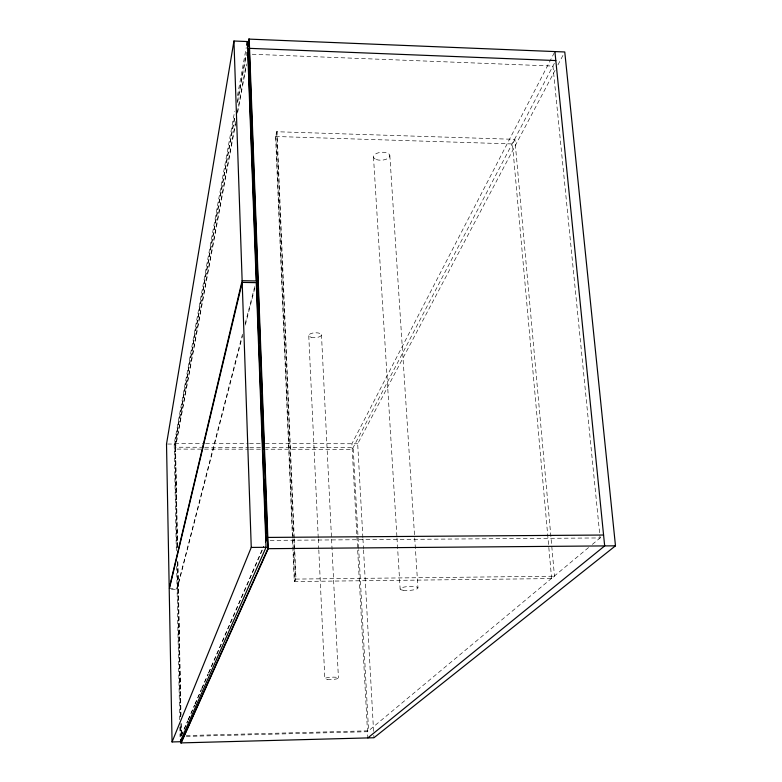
<?xml version="1.0" encoding="UTF-8"?>
<svg xmlns="http://www.w3.org/2000/svg" width="782" height="782" viewBox="0 0 782 782"><rect width="100%" height="100%" fill="white"/><g stroke="black" fill="none" stroke-linecap="round" stroke-linejoin="round"><path stroke-width="0.59" stroke-dasharray="3.91 2.93" d="M176.312 550.694L174.171 444.049L234.668 111.24M237.503 95.619L246.242 47.555M176.996 547.762L174.885 443.423L234.58 117.085M237.435 101.484L246.438 52.296M234.688 118.297L175.09 443.423L177.201 547.762M237.542 102.696L246.34 54.711M235.646 121.523L175.002 449.093L203.281 449.132M237.425 111.924L246.31 63.929M175.207 449.093L235.519 123.937M237.523 113.136L246.428 65.141M292.439 537.625L275.587 136.488L276.701 131.738L514.859 139.343L554.487 576.207L551.623 578.582L294.276 581.525L292.488 538.847M169.205 588.347L177.064 588.26L242.488 334.149M245.235 323.504L255.274 284.501M179.704 719.763L177.084 589.257L242.547 335.713M245.284 325.107L255.03 287.365M181.307 735.451L187.631 720.906M188.12 719.792L194.444 705.247M194.933 704.132L201.257 689.587M201.746 688.463L208.071 673.918M208.559 672.803L263.554 546.383M181.522 735.451L187.856 720.906M188.345 719.782L194.689 705.247M195.168 704.123L201.512 689.577M202 688.463L208.335 673.918M208.823 672.803L263.925 546.383M554.35 52.648L351.91 443.756L367.794 736.879M554.37 63.313L352.213 449.327L265.538 449.21M551.623 578.582L512.445 143.947L514.859 139.343M362.877 537.693L357.687 443.765L555.064 70.321M557.918 64.926L563.05 55.209M294.276 581.525L295.625 579.091L293.924 538.866M588.592 547.527L367.511 731.708L185.901 736.439M592.336 544.399L601.837 536.491M186.282 735.559L368.576 730.818L358.723 549.638M295.625 579.091L554.487 576.207M171.463 589.325L177.084 589.257M270.181 540.382L600.097 537.938L552.933 66.059L250.914 54.193M174.885 443.423L204.356 443.472M205.578 443.482L248.256 443.56M249.478 443.56L260.455 443.58M265.333 443.59L357.687 443.765M167.602 444.039L174.171 444.049M203.525 447.265L175.344 447.226L177.377 547.029M204.747 447.275L248.549 447.333M249.761 447.343L260.709 447.353M265.577 447.363L353.171 447.5L358.664 548.426M204.503 449.132L248.451 449.191M249.673 449.191L260.66 449.21M275.587 136.488L512.445 143.947M389.827 155.442L414.616 536.667M414.704 537.889L417.95 587.82M373.493 157.035L396.924 536.755M396.992 537.967L400.149 589.081M362.946 538.915L363.483 548.671M363.552 549.893L373.737 734.093M373.806 735.315L373.943 737.749M321.47 334.657L331.5 537.938M331.568 539.15L338.42 677.916M308.763 335.761L318.235 537.693M318.284 538.915L318.743 548.641M318.802 549.863L324.843 678.805M294.208 537.645L277.024 131.747L275.899 136.498L292.781 537.625M294.267 538.866L295.967 579.091L294.628 581.515L292.83 538.847M276.701 131.738L293.866 537.654M175.549 447.226L177.582 547.029M177.876 561.632L180.994 714.992M181.17 723.506L181.414 735.676M177.67 561.632L180.838 717.426M180.955 723.516L181.209 735.686M177.494 562.375L180.632 717.074M180.838 726.82L181.004 735.354M177.299 562.375L180.427 717.084M180.622 726.83L180.818 736.576M176.624 566.442L177.064 588.26M179.85 727.084L180.046 736.839M311.148 337.257A6.403 2.414 -2.8 0 0 321.441 335.292A6.403 2.414 -2.8 0 0 312.751 333.054A6.403 2.414 -2.8 0 0 311.148 337.257M327.345 679.46A6.833 1.163 -2.8 0 0 338.371 678.219A6.833 1.163 -2.8 0 0 329.173 677.388A6.833 1.163 -2.8 0 0 327.345 679.46M376.318 159.538A8.211 3.949 -4.4 0 0 389.71 156.488A8.211 3.949 -4.4 0 0 378.947 152.646A8.211 3.949 -4.4 0 0 376.318 159.538M403.121 590.254A8.934 1.975 -3.4 0 0 417.784 588.347A8.934 1.975 -3.4 0 0 406.239 586.725A8.934 1.975 -3.4 0 0 403.121 590.254"/><path stroke-width="1.17" d="M233.945 41.006L166.517 444.039L169.205 588.347L242.137 280.709L233.945 41.006L247.337 41.554L256.183 280.963L242.137 280.709M246.682 45.151L247.337 41.554M247.532 46.294L248.852 39.1L564.77 51.974L615.483 545.826L373.943 737.749L180.945 742.9L180.886 739.733M247.884 46.314L248.979 40.312M248.09 54.329L249.194 48.337L555.816 60.556M242.195 282.41L169.215 589.354L172.06 741.942L180.143 741.727L266.036 547.302L256.252 282.654L242.195 282.41L251.257 547.42L172.06 741.942M265.499 541.906L267.444 537.429L603.577 535.035M180.945 742.9L267.864 548.681L248.852 39.1M181.16 742.89L268.246 548.681L249.204 39.11M367.843 737.915L604.672 545.914L554.907 51.573M251.257 547.42L266.036 547.302M267.864 548.681L615.483 545.826M248.617 57.751L248.979 67.506M249.38 78.474L249.741 88.229M250.152 99.197L250.563 110.164M250.963 121.132L251.325 130.887M251.736 141.855L252.097 151.6M252.508 162.578L252.909 173.545M253.319 184.513L253.681 194.268M254.091 205.236L254.453 214.982M254.854 225.949L255.264 236.926M255.675 247.894L256.037 257.64M256.437 268.617L256.799 278.363M257.21 289.33L257.62 300.298M258.021 311.275L258.431 322.243M258.793 331.988L259.204 342.966M259.565 352.711L259.966 363.679M260.377 374.646L260.787 385.624M261.149 395.369L261.55 406.337M261.911 416.092L262.322 427.06M262.732 438.028L263.133 448.995M263.495 458.751L263.905 469.718M264.267 479.474L264.678 490.441M265.078 501.409L265.489 512.376M265.851 522.132L266.261 533.099M248.129 54.085L266.144 540.411"/></g></svg>
